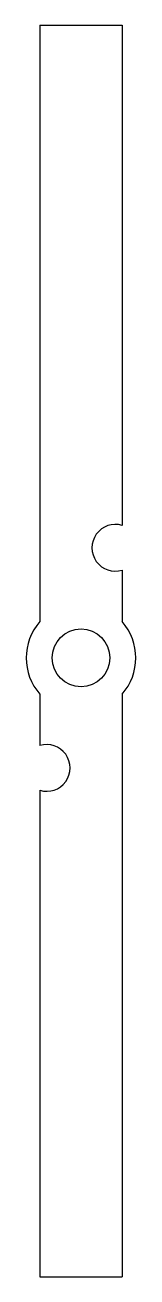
# Model space of a CAD drawing. Header units: millimetres. Extents: x 0 to 8, y 0 to 91.
import ezdxf

# ---------------------------------------------------------------- set-up
doc = ezdxf.new("R2010")
doc.units = ezdxf.units.MM

msp = doc.modelspace()

# ---------------------------------------------------------------- linework, layer by layer
for p, q in [((1, 91, 1), (7, 91, 1)), ((1, 91, 1), (1, 47.646, 1)), ((7, 91, 1), (7, 54.625, 1)), ((7, 51.375, 1), (7, 47.646, 1)), ((1, 42.354, 1), (1, 38.625, 1)), ((7, 42.354, 1), (7, 0, 1)), ((1, 35.375, 1), (1, 0, 1)), ((1, 0, 1), (7, 0, 1))]:
    msp.add_line(p, q)
msp.add_circle((4, 45, 1), 2.1)
for centre, radius, start, end in [((6.5, 53, 1), 1.7, 72.89536, 287.10464), ((4, 45, 1), 4, 138.59038, 221.40962), ((4, 45, 1), 4, 318.59038, 401.40962), ((1.5, 37, 1), 1.7, 252.89536, 467.10464)]:
    msp.add_arc(centre, radius, start, end)

doc.saveas('drawing.dxf')
